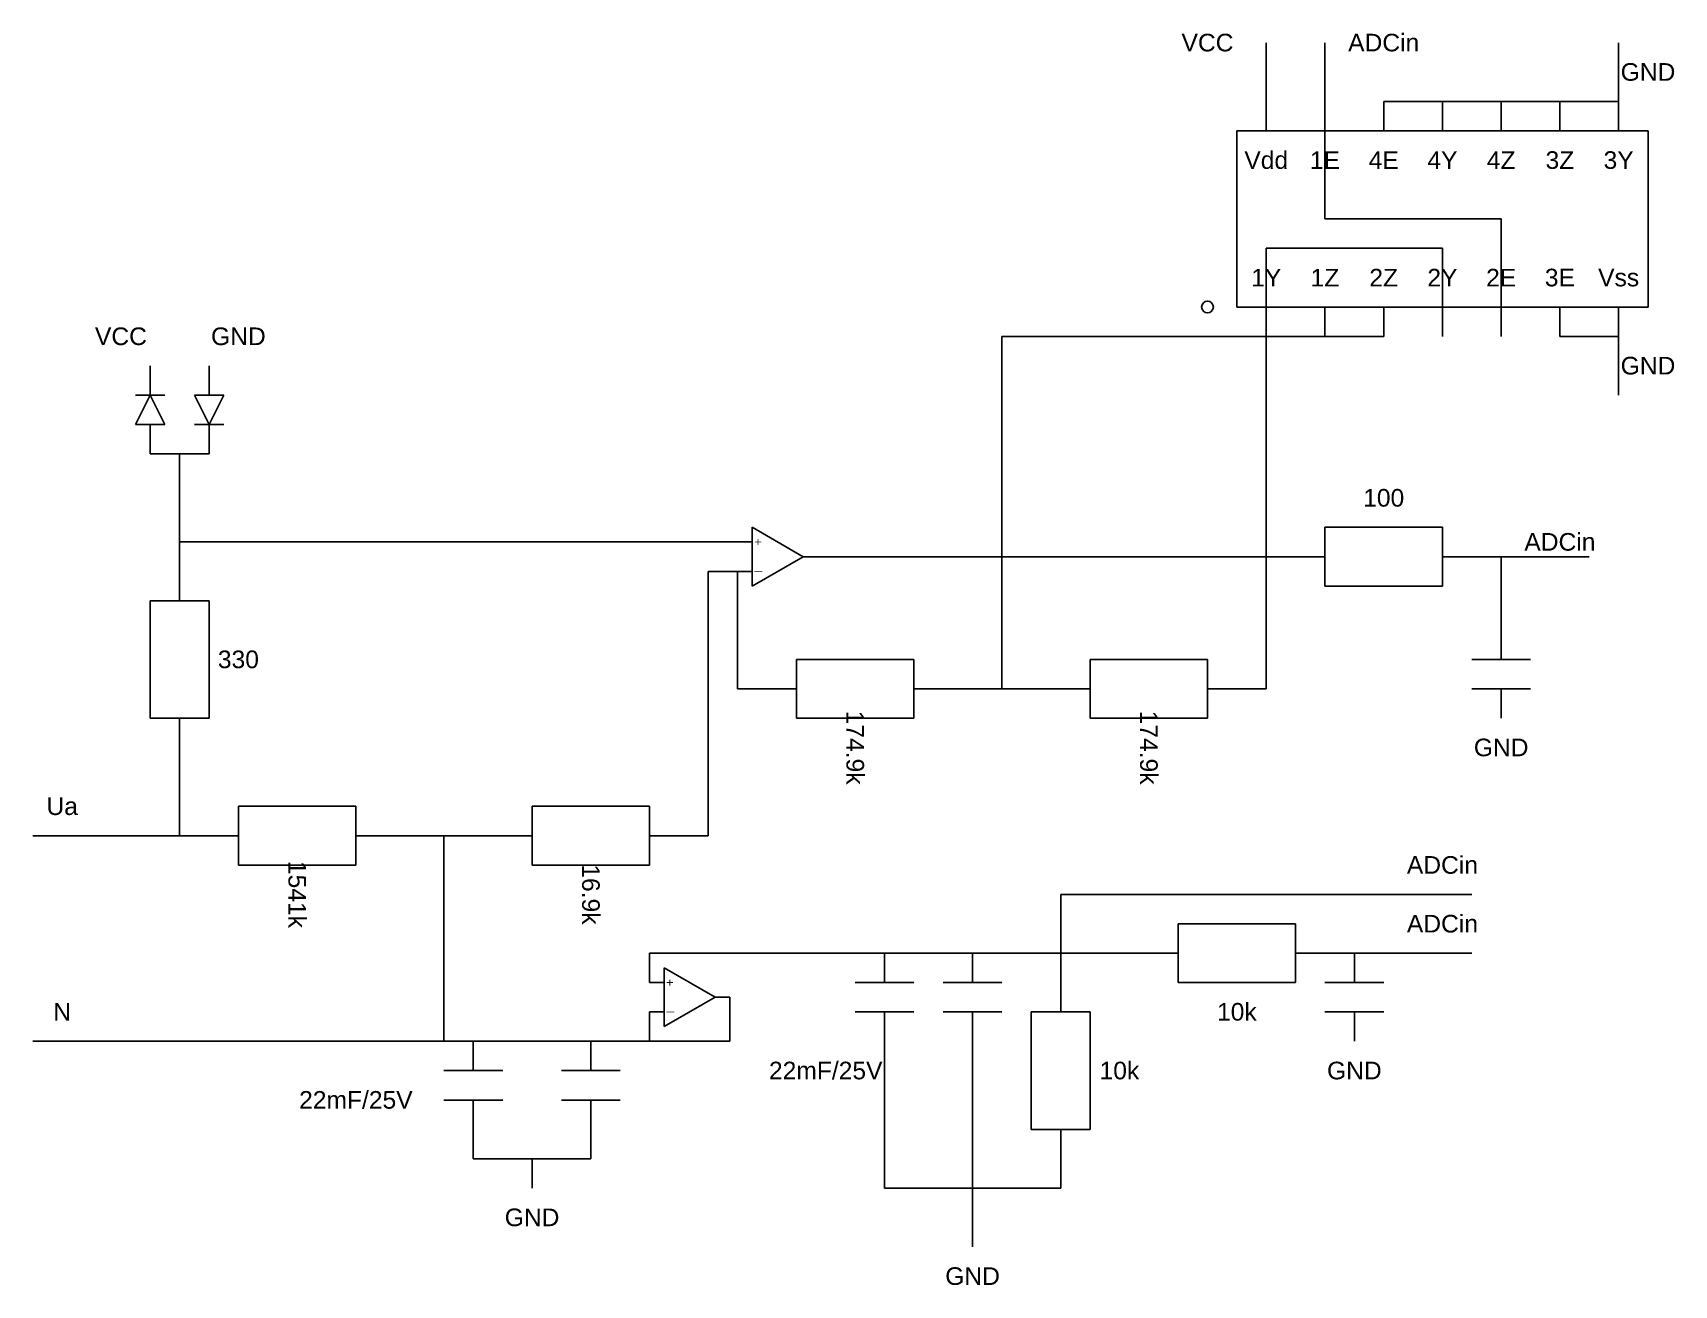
# Model space of a CAD drawing. Header units: inches. Extents: x 2802 to 4152, y -2757 to 2462.
# Drawn here: x 3572.5 to 3712.2, y -463.3 to -356.7 of the extents above; entities that cross this region are included whole.
import ezdxf

# ---------------------------------------------------------------- set-up
doc = ezdxf.new("R2010")
doc.units = ezdxf.units.IN
doc.header["$MEASUREMENT"] = 0
doc.layers.add('1', color=1, linetype='Continuous')
doc.layers.add('2', color=5, linetype='Continuous')
doc.styles.get("Standard").update_dxf_attribs({"font": 'arial.ttf'})

msp = doc.modelspace()

# ---------------------------------------------------------------- linework, layer by layer
for p, q in [((3677.5, -362.5), (3677.5, -365)), ((3682.5, -362.5), (3682.5, -365)), ((3687.5, -362.5), (3687.5, -365)), ((3692.5, -362.5), (3692.5, -365)), ((3697.5, -362.5), (3697.5, -365)), ((3702.5, -362.5), (3702.5, -365)), ((3707.5, -362.5), (3707.5, -365)), ((3675, -365), (3675, -380)), ((3710, -365), (3675, -365)), ((3710, -380), (3710, -365)), ((3675, -380), (3710, -380)), ((3677.5, -380), (3677.5, -382.5)), ((3682.5, -380), (3682.5, -382.5)), ((3687.5, -380), (3687.5, -382.5)), ((3692.5, -380), (3692.5, -382.5)), ((3697.5, -380), (3697.5, -382.5)), ((3702.5, -380), (3702.5, -382.5)), ((3707.5, -380), (3707.5, -382.5)), ((3582.5, -387.5), (3582.5, -385)), ((3587.5, -387.5), (3587.5, -385)), ((3581.25, -387.5), (3583.75, -387.5)), ((3581.25, -390), (3582.5, -387.5)), ((3583.75, -390), (3582.5, -387.5)), ((3588.75, -387.5), (3586.25, -387.5)), ((3586.25, -387.5), (3587.5, -390)), ((3588.75, -387.5), (3587.5, -390)), ((3581.25, -390), (3583.75, -390)), ((3582.5, -390), (3582.5, -392.5)), ((3588.75, -390), (3586.25, -390)), ((3587.5, -390), (3587.5, -392.5)), ((3587.5, -392.5), (3582.5, -392.5)), ((3585, -392.5), (3585, -395)), ((3633.75, -403.75), (3633.75, -398.75)), ((3633.75, -398.75), (3638.08, -401.25)), ((3682.5, -403.75), (3682.5, -398.75)), ((3682.5, -398.75), (3692.5, -398.75)), ((3692.5, -398.75), (3692.5, -403.75)), ((3585, -405), (3585, -400)), ((3633.75, -400), (3632.5, -400)), ((3633.75, -403.75), (3638.08, -401.25)), ((3638.08, -401.25), (3639.33, -401.25)), ((3682.5, -401.25), (3677.5, -401.25)), ((3692.5, -401.25), (3697.5, -401.25)), ((3633.75, -402.5), (3632.5, -402.5)), ((3692.5, -403.75), (3682.5, -403.75)), ((3587.5, -405), (3582.5, -405)), ((3582.5, -405), (3582.5, -415)), ((3587.5, -415), (3587.5, -405)), ((3697.5, -410), (3697.5, -407.5)), ((3637.5, -410), (3637.5, -415)), ((3647.5, -410), (3637.5, -410)), ((3647.5, -415), (3647.5, -410)), ((3662.5, -410), (3662.5, -415)), ((3672.5, -410), (3662.5, -410)), ((3672.5, -415), (3672.5, -410)), ((3700, -410), (3695, -410)), ((3637.5, -412.5), (3632.5, -412.5)), ((3647.5, -412.5), (3652.5, -412.5)), ((3662.5, -412.5), (3657.5, -412.5)), ((3672.5, -412.5), (3677.5, -412.5)), ((3700, -412.5), (3695, -412.5)), ((3697.5, -412.5), (3697.5, -415)), ((3582.5, -415), (3587.5, -415)), ((3585, -415), (3585, -420)), ((3637.5, -415), (3647.5, -415)), ((3662.5, -415), (3672.5, -415)), ((3590, -422.5), (3590, -427.5)), ((3600, -422.5), (3590, -422.5)), ((3600, -427.5), (3600, -422.5)), ((3615, -422.5), (3615, -427.5)), ((3625, -422.5), (3615, -422.5)), ((3625, -427.5), (3625, -422.5)), ((3590, -425), (3585, -425)), ((3600, -425), (3605, -425)), ((3615, -425), (3610, -425)), ((3625, -425), (3630, -425)), ((3590, -427.5), (3600, -427.5)), ((3615, -427.5), (3625, -427.5)), ((3680, -432.5), (3670, -432.5)), ((3670, -432.5), (3670, -437.5)), ((3680, -437.5), (3680, -432.5)), ((3645, -437.5), (3645, -435)), ((3652.5, -437.5), (3652.5, -435)), ((3660, -440), (3660, -435)), ((3670, -435), (3665, -435)), ((3680, -435), (3685, -435)), ((3685, -437.5), (3685, -435)), ((3626.25, -441.25), (3626.25, -436.25)), ((3626.25, -436.25), (3630.58, -438.75)), ((3626.25, -437.5), (3625, -437.5)), ((3642.5, -437.5), (3647.5, -437.5)), ((3655, -437.5), (3650, -437.5)), ((3670, -437.5), (3680, -437.5)), ((3687.5, -437.5), (3682.5, -437.5)), ((3626.25, -440), (3625, -440)), ((3626.25, -441.25), (3630.58, -438.75)), ((3630.58, -438.75), (3631.83, -438.75)), ((3642.5, -440), (3647.5, -440)), ((3645, -440), (3645, -442.5)), ((3655, -440), (3650, -440)), ((3652.5, -440), (3652.5, -442.5)), ((3662.5, -440), (3657.5, -440)), ((3657.5, -440), (3657.5, -450)), ((3662.5, -450), (3662.5, -440)), ((3687.5, -440), (3682.5, -440)), ((3685, -440), (3685, -442.5)), ((3610, -445), (3610, -442.5)), ((3620, -445), (3620, -442.5)), ((3607.5, -445), (3612.5, -445)), ((3617.5, -445), (3622.5, -445)), ((3607.5, -447.5), (3612.5, -447.5)), ((3610, -447.5), (3610, -450)), ((3617.5, -447.5), (3622.5, -447.5)), ((3620, -447.5), (3620, -450)), ((3657.5, -450), (3662.5, -450)), ((3660, -450), (3660, -455))]:
    msp.add_line(p, q)
msp.add_circle((3672.5, -380), 0.5)
at = {"layer": '1'}
for p, q in [((3677.5, -362.5), (3677.5, -357.5)), ((3682.5, -362.5), (3682.5, -357.5)), ((3707.5, -362.5), (3707.5, -357.5)), ((3687.5, -362.5), (3707.5, -362.5)), ((3682.5, -365), (3682.5, -372.5)), ((3682.5, -372.5), (3697.5, -372.5)), ((3697.5, -372.5), (3697.5, -380)), ((3692.5, -375), (3677.5, -375)), ((3677.5, -375), (3677.5, -380)), ((3692.5, -380), (3692.5, -375)), ((3677.5, -402.5), (3677.5, -382.5)), ((3702.5, -382.5), (3707.5, -382.5)), ((3707.5, -382.5), (3707.5, -387.5)), ((3585, -395), (3585, -400)), ((3585, -400), (3632.5, -400)), ((3639.33, -401.25), (3677.5, -401.25)), ((3677.5, -412.5), (3677.5, -401.25)), ((3697.5, -407.5), (3697.5, -401.25)), ((3697.5, -401.25), (3705, -401.25)), ((3630, -425), (3630, -402.5)), ((3630, -402.5), (3632.5, -402.5)), ((3632.5, -412.5), (3632.5, -402.5)), ((3652.5, -412.5), (3657.5, -412.5)), ((3585, -420), (3585, -425)), ((3585, -425), (3572.5, -425)), ((3605, -425), (3610, -425)), ((3607.5, -425), (3607.5, -442.5)), ((3660, -435), (3660, -430)), ((3660, -430), (3695, -430)), ((3625, -437.5), (3625, -435)), ((3625, -435), (3665, -435)), ((3685, -435), (3695, -435)), ((3625, -440), (3625, -442.5)), ((3631.83, -438.75), (3631.83, -442.5)), ((3607.5, -442.5), (3572.5, -442.5)), ((3607.5, -442.5), (3625, -442.5)), ((3625, -442.5), (3631.83, -442.5)), ((3645, -442.5), (3645, -455)), ((3652.5, -442.5), (3652.5, -455)), ((3610, -450), (3610, -452.5)), ((3620, -452.5), (3620, -450)), ((3610, -452.5), (3620, -452.5)), ((3615, -452.5), (3615, -455)), ((3645, -455), (3652.5, -455)), ((3652.5, -455), (3660, -455)), ((3652.5, -455), (3652.5, -460))]:
    msp.add_line(p, q, dxfattribs=at)
at = {"layer": '2'}
for p, q in [((3682.5, -382.5), (3655, -382.5)), ((3655, -382.5), (3655, -412.5)), ((3682.5, -382.5), (3687.5, -382.5))]:
    msp.add_line(p, q, dxfattribs=at)

# ---------------------------------------------------------------- texts
at = {"char_height": 1.5, "attachment_point": 5}
for s, insert in [('VCC', (3672.5, -357.5)), ('ADCin', (3687.5, -357.5)), ('GND', (3710, -360)), ('Vdd', (3677.5, -367.5)), ('1E', (3682.5, -367.5)), ('4E', (3687.5, -367.5)), ('4Y', (3692.5, -367.5)), ('4Z', (3697.5, -367.5)), ('3Z', (3702.5, -367.5)), ('3Y', (3707.5, -367.5)), ('1Y', (3677.5, -377.5)), ('1Z', (3682.5, -377.5)), ('2Z', (3687.5, -377.5)), ('2Y', (3692.5, -377.5)), ('2E', (3697.5, -377.5)), ('3E', (3702.5, -377.5)), ('Vss', (3707.5, -377.5)), ('VCC', (3580, -382.5)), ('GND', (3590, -382.5)), ('GND', (3710, -385)), ('ADCin', (3702.5, -400)), ('330', (3590, -410)), ('GND', (3697.5, -417.5)), ('Ua', (3575, -422.5)), ('ADCin', (3692.5, -427.5)), ('ADCin', (3692.5, -432.5)), ('N', (3575, -440)), ('10k', (3675, -440)), ('22mF/25V', (3640, -445)), ('10k', (3665, -445)), ('GND', (3685, -445)), ('22mF/25V', (3600, -447.5)), ('GND', (3615, -457.5)), ('GND', (3652.5, -462.5))]:
    msp.add_mtext_dynamic_manual_height_columns(s, width=5, gutter_width=1, heights=[0], dxfattribs=dict(at, insert=insert))
at = {"attachment_point": 5}
for s, width, insert, char_height, rotation in [('100', 5, (3687.5, -396.25), 1.5, 359.9998), ('+', 1, (3634.25, -400), 0.75, 270), ('|', 1, (3634.25, -402.5), 0.5, 270), ('174.9k', 5, (3642.5, -417.5), 1.5, 270), ('174.9k', 5, (3667.5, -417.5), 1.5, 270), ('1541k', 5, (3595, -430), 1.5, 270), ('16.9k', 5, (3620, -430), 1.5, 270), ('+', 1, (3626.75, -437.5), 0.75, 270), ('|', 1, (3626.75, -440), 0.5, 270)]:
    msp.add_mtext_dynamic_manual_height_columns(s, width=width, gutter_width=1, heights=[0], dxfattribs=dict(at, insert=insert, char_height=char_height, rotation=rotation))

doc.saveas('drawing.dxf')
